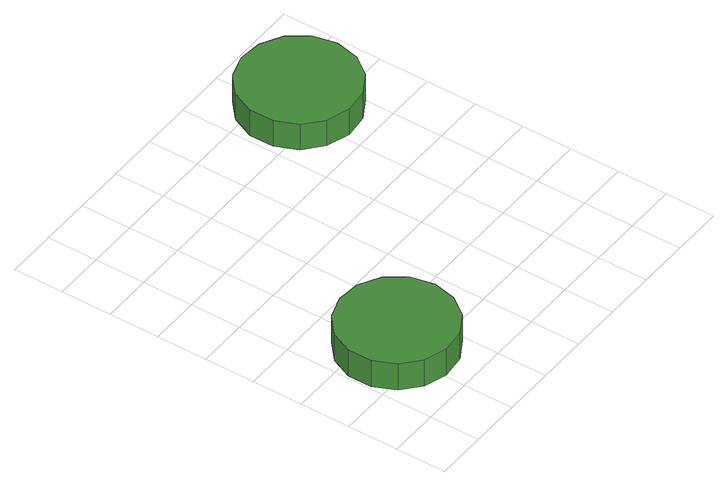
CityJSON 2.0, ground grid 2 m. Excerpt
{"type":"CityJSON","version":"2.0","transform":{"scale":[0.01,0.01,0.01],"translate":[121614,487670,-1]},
"CityObjects":{
"tree1":{"type":"SolitaryVegetationObject","attributes":{"function":"something"},"geometry":[{"type":"MultiSurface","lod":"1","boundaries":[[[0,1,2,3,4,5,6,7,8,9,10,11,12,13,14]],[[15,16,17,18,19,20,21,22,23,24,25,26,27,28,29]],[[0,29,28,1]],[[1,28,27,2]],[[2,27,26,3]],[[3,26,25,4]],[[4,25,24,5]],[[5,24,23,6]],[[6,23,22,7]],[[7,22,21,8]],[[8,21,20,9]],[[9,20,19,10]],[[10,19,18,11]],[[11,18,17,12]],[[12,17,16,13]],[[13,16,15,14]],[[14,15,29,0]]]}]},
"tree2":{"type":"SolitaryVegetationObject","attributes":{"function":"something"},"geometry":[{"type":"MultiSurface","lod":"1","boundaries":[[[30,31,32,33,34,35,36,37,38,39,40,41,42,43,44]],[[45,46,47,48,49,50,51,52,53,54,55,56,57,58,59]],[[30,59,58,31]],[[31,58,57,32]],[[32,57,56,33]],[[33,56,55,34]],[[34,55,54,35]],[[35,54,53,36]],[[36,53,52,37]],[[37,52,51,38]],[[38,51,50,39]],[[39,50,49,40]],[[40,49,48,41]],[[41,48,47,42]],[[42,47,46,43]],[[43,46,45,44]],[[44,45,59,30]]]}]}
},
"vertices":[
[459,305,197],[439,397,197],[384,473,197],[302,520,197],[209,529,197],[120,500,197],[50,438,197],[12,352,197],[12,258,197],[50,172,197],[120,109,197],[209,80,197],[302,90,197],[384,137,197],[439,213,197],[439,213,77],[384,137,77],[302,90,77],[209,80,77],[120,109,77],[50,172,77],[12,258,77],[12,352,77],[50,438,77],[120,500,77],[209,529,77],[302,520,77],[384,473,77],[439,397,77],[459,305,77],
[1279,1290,195],[1259,1383,195],[1203,1460,195],[1120,1507,195],[1026,1517,195],[935,1488,195],[864,1424,195],[826,1337,195],[826,1242,195],[864,1155,195],[935,1091,195],[1026,1062,195],[1120,1072,195],[1203,1119,195],[1259,1196,195],[1259,1196,78],[1203,1119,78],[1120,1072,78],[1026,1062,78],[935,1091,78],[864,1155,78],[826,1242,78],[826,1337,78],[864,1424,78],[935,1488,78],[1026,1517,78],[1120,1507,78],[1203,1460,78],[1259,1383,78],[1279,1290,78]
]}
